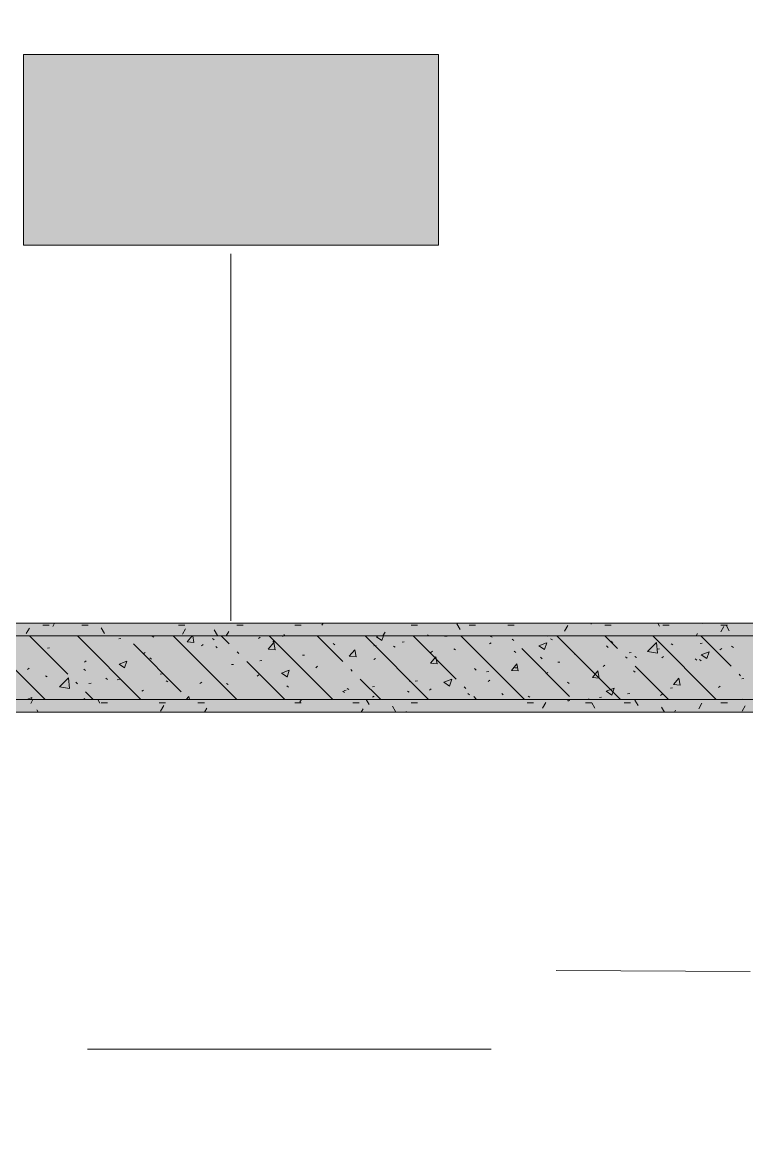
# Model space of a CAD drawing. Header units: millimetres. Extents: x -3817 to 677485, y -22715 to 103890.
# Drawn here: x 69370 to 70509, y 16761 to 18526 of the extents above; entities that cross this region are included whole.
import ezdxf

# ---------------------------------------------------------------- set-up
doc = ezdxf.new("R2010")
doc.units = ezdxf.units.MM
doc.layers.add('PDF _Геометрия', color=7, linetype='Continuous', true_color=0x1d1d1d)
doc.layers.add('PDF _Сплошная заливка', color=7, linetype='Continuous', true_color=0xffffff)

msp = doc.modelspace()

# ---------------------------------------------------------------- hatches: boundary and pattern name
at = {"layer": 'PDF _Сплошная заливка', "transparency": 33554559}
for points in [[(70432.2, 17561.3), (71053.3, 17561.3), (71053.3, 17581.4), (68798.3, 17581.4), (68798.3, 17561.3), (69690.1, 17561.3)], [(70432.2, 17461.3), (70553.3, 17461.3), (70553.3, 17561.3), (68778.3, 17561.3), (68778.3, 17461.3), (69690.1, 17461.3)], [(70533.3, 17441.3), (70553.3, 17441.3), (70553.3, 17461.3), (66923.3, 17461.3), (66923.3, 17441.3), (70525.3, 17441.3)]]:
    msp.add_hatch(color=256, dxfattribs=at).paths.add_polyline_path(points)

# ---------------------------------------------------------------- linework, layer by layer
at = {"layer": 'PDF _Геометрия', "color": 9, "lineweight": 9, "true_color": 0xc0c0c0}
for points in [[(68798.3, 17561.3), (71053.3, 17561.3), (71053.3, 17581.4), (71053.3, 22561.3), (71033.3, 22561.3), (70553.3, 22561.3), (70553.3, 22941.3), (70553.3, 22961.3)], [(68778.3, 17461.3), (70553.3, 17461.3), (70553.3, 17561.3), (68778.3, 17561.3)], [(70953.3, 16761.3), (70953.3, 17041.3), (70953.3, 17061.3), (70553.3, 17061.3), (70553.3, 17441.3), (70553.3, 17461.3), (66923.3, 17461.3)]]:
    msp.add_lwpolyline(points, dxfattribs=at)
at = {"layer": 'PDF _Геометрия', "color": 7, "lineweight": 9}
msp.add_lwpolyline([(70024.7, 18476), (69371.6, 18476), (69371.6, 18176), (70024.7, 18176)], close=True, dxfattribs=at)
for points in [[(69698.1, 17585.3), (69698.1, 18162.1)], [(71025.3, 17581.4), (68806.3, 17581.4)], [(66931.3, 17441.3), (70525.3, 17441.3)], [(70515.3, 17033.3), (70209.9, 17034.9)]]:
    msp.add_lwpolyline(points, dxfattribs=at)
at = {"layer": 'PDF _Геометрия', "color": 253, "lineweight": 9, "true_color": 0x9b9b9b}
for points in [[(69402.4, 17578.1), (69412.4, 17578.1)], [(69420.8, 17581.4), (69417.8, 17576.1)], [(69463.3, 17578.1), (69473.4, 17578.1)], [(69615.7, 17578.1), (69625.8, 17578.1)], [(69707.2, 17578.1), (69717.2, 17578.1)], [(69798.6, 17578.1), (69808.7, 17578.1)], [(69843.2, 17581.4), (69841.3, 17578)], [(69981.5, 17578.1), (69991.6, 17578.1)], [(70058.6, 17571.4), (70053.6, 17580.1)], [(70072.9, 17578.1), (70083, 17578.1)], [(70133.9, 17578.1), (70144, 17578.1)], [(70265.5, 17581.4), (70264.7, 17579.9)], [(70286.3, 17578.1), (70296.4, 17578.1)], [(70372.4, 17576.6), (70369.7, 17581.4)], [(70377.7, 17578.1), (70387.8, 17578.1)], [(70440.4, 17580.7), (70440.1, 17581.4)], [(70469.2, 17578.1), (70479.2, 17578.1)], [(70482.1, 17569.5), (70477.1, 17578.2)], [(69381.2, 17573.7), (69376.2, 17565)], [(69499.1, 17565.2), (69494.1, 17573.9)], [(69585.3, 17561.4), (69585.3, 17561.3)], [(69626.9, 17572.6), (69621.9, 17563.9)], [(69676.8, 17562.2), (69671.8, 17570.9)], [(69695, 17568.5), (69690.8, 17561.3)], [(69782.9, 17561.3), (69781.5, 17563.8)], [(69940.7, 17567.4), (69937.2, 17561.3)], [(70008.7, 17563.3), (70007.6, 17561.3)], [(70228.1, 17577.5), (70223.1, 17568.8)], [(70432.2, 17565.2), (70429.9, 17561.3)], [(70473.8, 17576.4), (70468.8, 17567.7)], [(69386.7, 17461.3), (69383.3, 17455.3)], [(69492.1, 17455.5), (69488.7, 17461.3)], [(69493.8, 17456.1), (69503.9, 17456.1)], [(69585.3, 17456.1), (69595.3, 17456.1)], [(69646.2, 17456.1), (69656.3, 17456.1)], [(69738.7, 17461.3), (69738.7, 17461.3)], [(69798.6, 17456.1), (69808.7, 17456.1)], [(69805.8, 17460.7), (69805.4, 17461.3)], [(69809.1, 17461.3), (69806.7, 17457.2)], [(69890.1, 17456.1), (69900.1, 17456.1)], [(69915.5, 17453.6), (69911, 17461.3)], [(69981.5, 17456.1), (69991.6, 17456.1)], [(70164.4, 17456.1), (70174.4, 17456.1)], [(70193.5, 17456.6), (70188.5, 17447.9)], [(70229.3, 17458.8), (70227.8, 17461.3)], [(70231.4, 17461.3), (70230.1, 17459.1)], [(70255.8, 17456.1), (70265.9, 17456.1)], [(70270.9, 17447.6), (70265.9, 17456.3)], [(70316.8, 17456.1), (70326.8, 17456.1)], [(70338.9, 17451.7), (70333.9, 17460.4)], [(70439.3, 17455.6), (70434.2, 17446.8)], [(70469.2, 17456.1), (70479.2, 17456.1)], [(69394.6, 17441.3), (69392.6, 17444.9)], [(69570.6, 17441.3), (69570.3, 17441.9)], [(69592.4, 17451.8), (69587.4, 17443.1)], [(69660.4, 17447.7), (69656.8, 17441.3)], [(69906.1, 17446.6), (69903.1, 17441.3)], [(69957.1, 17442.4), (69952.1, 17451.1)], [(69974.2, 17442.5), (69973.5, 17441.3)], [(70380.1, 17441.3), (70375.5, 17449.3)], [(70397.6, 17444.4), (70395.9, 17441.3)], [(70507.3, 17451.5), (70502.3, 17442.8)]]:
    msp.add_lwpolyline(points, dxfattribs=at)
at = {"layer": 'PDF _Геометрия', "color": 252, "lineweight": 9, "true_color": 0x878787}
for points in [[(69405.8, 17461.3), (69305.8, 17561.3)], [(69441.5, 17501.1), (69381.2, 17561.3)], [(69556.6, 17461.3), (69456.6, 17561.3)], [(69574.2, 17561.2), (69577, 17559.4)], [(69707.5, 17461.3), (69607.5, 17561.3)], [(69640, 17550.9), (69629.3, 17551.8), (69637.4, 17561.3)], [(69640, 17550.8), (69638, 17561.3)], [(69695.5, 17548.8), (69683, 17561.3)], [(69858.4, 17461.3), (69758.4, 17561.3)], [(69779.3, 17561.3), (69780.4, 17560.4)], [(69874, 17521.2), (69833.9, 17561.3)], [(70009.2, 17461.3), (69909.2, 17561.3)], [(69935.8, 17554.1), (69927, 17560.1), (69930.3, 17561.3)], [(69935.8, 17554.1), (69938.3, 17561.3)], [(70052.5, 17493.5), (69984.7, 17561.3)], [(70034.9, 17560.4), (70038.3, 17560.9)], [(70160.1, 17461.3), (70060.1, 17561.3)], [(70106.2, 17561), (70109, 17559.2)], [(70196.3, 17561.2), (70196.5, 17561.3)], [(70311, 17461.3), (70211, 17561.3)], [(70306.5, 17541.3), (70286.5, 17561.3)], [(70461.8, 17461.3), (70361.8, 17561.3)], [(70394.9, 17561.3), (70395.2, 17561.1)], [(70485, 17513.6), (70437.3, 17561.3)], [(69521.6, 17556.8), (69524.9, 17557.2)], [(69620.1, 17473.4), (69544.6, 17548.8)], [(69651.6, 17545.9), (69654.3, 17548)], [(69669.1, 17557.2), (69671.9, 17555.4)], [(69674.2, 17544.9), (69676.7, 17542.6)], [(69741.4, 17557.3), (69744.1, 17559.3)], [(69767.5, 17539.7), (69756.9, 17540.6), (69765.4, 17550.8)], [(69764, 17553.2), (69766.8, 17551.4)], [(69767.5, 17539.6), (69765.4, 17550.8)], [(69858.9, 17549.2), (69861.8, 17547.4)], [(69923.1, 17545.7), (69926.4, 17546.1)], [(69953.8, 17545.2), (69956.7, 17543.4)], [(69967.6, 17551.6), (69970.9, 17552)], [(70105, 17548.7), (70107.7, 17550.7)], [(70143.1, 17553.9), (70140.5, 17556.4)], [(70182.5, 17545.8), (70194.9, 17550.6)], [(70182.5, 17545.8), (70191.3, 17539.9)], [(70191.3, 17539.8), (70195, 17550.6)], [(70201.1, 17557), (70203.9, 17555.2)], [(70289, 17545.6), (70291.5, 17543.3)], [(70296, 17553), (70298.8, 17551.2)], [(70369.5, 17534.2), (70353.7, 17536.7), (70367.6, 17551.1)], [(70369.5, 17534.2), (70367.6, 17551.1)], [(70390.9, 17549), (70393.7, 17547.2)], [(70436.5, 17549.3), (70439.8, 17549.7)], [(70485.8, 17545), (70488.7, 17543.2)], [(69409.3, 17542), (69412.6, 17542.5)], [(69560.3, 17533.4), (69563, 17535.4)], [(69570.5, 17527.1), (69573, 17524.8)], [(69710.6, 17533.8), (69708.1, 17536.3)], [(69810.8, 17530.9), (69814.1, 17531.3)], [(69895, 17528.5), (69884.4, 17529.5), (69893, 17539.7)], [(69895, 17528.5), (69893, 17539.6)], [(69922.9, 17524), (69925.5, 17526)], [(70022.6, 17517.4), (70011.9, 17518.3), (70020.5, 17528.5)], [(70012.7, 17535.3), (70015.4, 17537.4)], [(70022.6, 17517.3), (70020.5, 17528.5)], [(70048.8, 17541.1), (70051.6, 17539.3)], [(70143.7, 17537.1), (70146.5, 17535.3)], [(70231.1, 17465.9), (70155.6, 17541.3)], [(70185.3, 17527.8), (70187.8, 17525.5)], [(70238.6, 17533.1), (70241.4, 17531.3)], [(70321.6, 17526.2), (70319.1, 17528.7)], [(70324.6, 17534.6), (70327.9, 17535)], [(70333.5, 17529.1), (70336.3, 17527.3)], [(70369.1, 17540.4), (70372.4, 17540.9)], [(70376.3, 17526.7), (70379, 17528.8)], [(70428.4, 17525.1), (70431.2, 17523.3)], [(70446.9, 17525.6), (70438, 17531.6), (70450.5, 17536.4)], [(70446.9, 17525.6), (70450.5, 17536.3)], [(70467.6, 17539.2), (70470.3, 17541.3)], [(69378.2, 17508.7), (69380.8, 17510.7)], [(69466.8, 17509.3), (69469.3, 17507)], [(69468, 17520.1), (69470.6, 17522.1)], [(69530.9, 17511), (69522.1, 17517), (69534.5, 17521.7)], [(69530.9, 17510.9), (69534.5, 17521.7)], [(69699, 17516.2), (69702.3, 17516.6)], [(69783, 17461.3), (69723.1, 17521.2)], [(69743.5, 17522), (69746.8, 17522.5)], [(69777.6, 17502.7), (69790, 17507.5)], [(69786.4, 17496.7), (69790, 17507.5)], [(69831.6, 17511.4), (69834.3, 17513.5)], [(69889.1, 17506.1), (69886.6, 17508.6)], [(70081.6, 17510), (70084.1, 17507.7)], [(70150.1, 17506.2), (70139.5, 17507.2), (70148, 17517.4)], [(70145, 17510.9), (70148.3, 17511.4)], [(70150.1, 17506.2), (70148, 17517.3)], [(70212.3, 17519.8), (70215.6, 17520.2)], [(70284, 17513.4), (70286.6, 17515.4)], [(70386.5, 17461.3), (70334.2, 17513.6)], [(70435.3, 17524.4), (70437.8, 17522.1)], [(69406.4, 17498.7), (69409.2, 17496.9)], [(69444.3, 17478.7), (69428.5, 17481.2), (69442.4, 17495.6)], [(69444.3, 17478.7), (69442.4, 17495.6)], [(69501.3, 17494.7), (69504.1, 17492.9)], [(69519.3, 17492.5), (69522.7, 17493)], [(69586.7, 17501.4), (69590, 17501.8)], [(69596.2, 17490.7), (69599.1, 17488.9)], [(69739.2, 17498.1), (69741.9, 17500.2)], [(69777.6, 17502.7), (69786.4, 17496.8)], [(69933.9, 17461.3), (69901.7, 17493.5)], [(69977.9, 17492.2), (69980.4, 17489.9)], [(69988.2, 17490.3), (69991.5, 17490.7)], [(70041.9, 17482.5), (70033.1, 17488.5), (70045.5, 17493.3)], [(70042, 17482.5), (70045.6, 17493.2)], [(70100.5, 17505.1), (70103.8, 17505.5)], [(70102.9, 17489.5), (70105.5, 17491.5)], [(70194.2, 17502), (70196.8, 17504)], [(70277.6, 17495.1), (70267, 17496), (70275.6, 17506.2)], [(70277.6, 17495), (70275.6, 17506.2)], [(70331.6, 17506.6), (70334.1, 17504.3)], [(70405.1, 17483.9), (70394.5, 17484.8), (70403.1, 17495.1)], [(70405.2, 17483.9), (70403.1, 17495)], [(70500.1, 17498.6), (70497.6, 17501.1)], [(70502, 17494), (70505.3, 17494.4)], [(69456.6, 17486), (69454.1, 17488.5)], [(69481.2, 17461.3), (69469.2, 17473.4)], [(69474.8, 17486.7), (69478.1, 17487.1)], [(69558.1, 17474.2), (69560.8, 17476.2)], [(69649.4, 17486.7), (69652.1, 17488.8)], [(69691.1, 17486.7), (69694, 17484.9)], [(69786.1, 17482.7), (69788.9, 17480.9)], [(69874.2, 17474.4), (69876.7, 17472.1)], [(69876.3, 17475.6), (69879.7, 17476)], [(69881, 17478.7), (69883.8, 17476.9)], [(69920.8, 17481.4), (69924.2, 17481.9)], [(69975.9, 17474.7), (69978.7, 17472.9)], [(70010.5, 17476.2), (70013.2, 17478.2)], [(70067.6, 17478.4), (70065.1, 17481)], [(70227.9, 17488.8), (70230.4, 17486.5)], [(70297.5, 17468.3), (70288.6, 17474.2), (70301.1, 17479)], [(70297.5, 17468.2), (70301.1, 17479)], [(70389.7, 17479.2), (70393, 17479.6)], [(70465.4, 17480), (70468.1, 17482.1)], [(69377.2, 17461.3), (69385.1, 17464.4)], [(69384.1, 17461.3), (69385.1, 17464.3)], [(69466.4, 17461.3), (69468.5, 17462.9)], [(69627.5, 17461.3), (69632.1, 17466.2)], [(69632.7, 17461.3), (69632.1, 17466.1)], [(69920.7, 17464.8), (69923.4, 17466.8)], [(70070.8, 17470.6), (70073.6, 17468.8)], [(70084.7, 17461.3), (70080.2, 17465.9)], [(70124.2, 17471), (70126.7, 17468.7)], [(70165.7, 17466.6), (70168.5, 17464.8)], [(70260.6, 17462.6), (70262.6, 17461.3)], [(70277.8, 17464.5), (70281.2, 17464.9)], [(70322.3, 17470.3), (70325.7, 17470.8)], [(70374.2, 17467.5), (70376.8, 17469.6)], [(70503.2, 17462.1), (70504, 17461.3)]]:
    msp.add_lwpolyline(points, dxfattribs=at)
at = {"layer": 'PDF _Геометрия', "color": 253, "lineweight": 9, "true_color": 0xaaaaaa}
msp.add_lwpolyline([(69472.6, 16911.4), (70107.6, 16911.4)], dxfattribs=at)
at = {"layer": 'PDF _Сплошная заливка', "lineweight": 9, "transparency": 33554559}
msp.add_solid([(70024.7, 18476), (69371.6, 18476), (70024.7, 18176), (69371.6, 18176)], dxfattribs=at)

doc.saveas('drawing.dxf')
